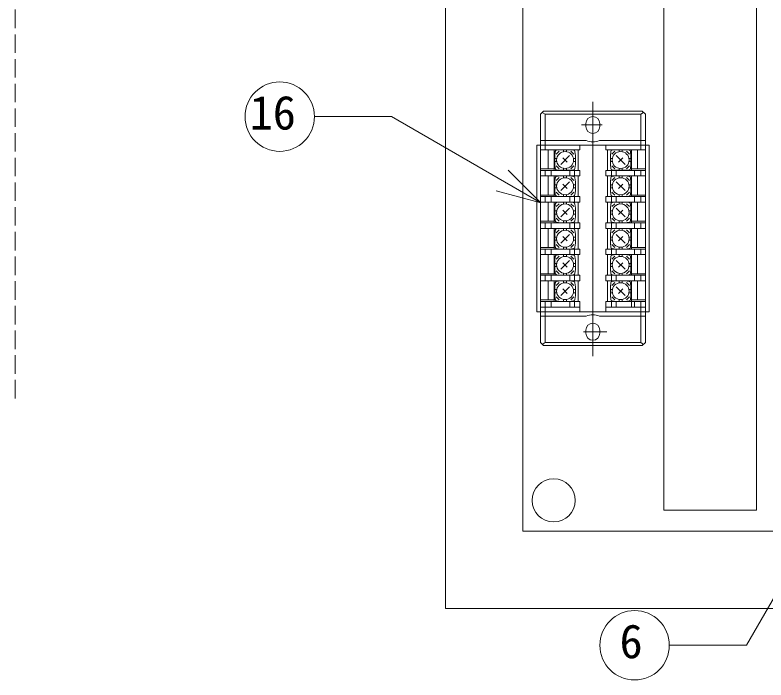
# Model space of a CAD drawing. Units: millimetres, scale not verified. Extents: x -79798 to 6167, y -2774 to 2774.
# Drawn here: x -186.3 to 300.3, y -497 to -66.1 of the extents above; entities that cross this region are included whole.
import ezdxf
from ezdxf.enums import TextEntityAlignment as Align

# ---------------------------------------------------------------- set-up
doc = ezdxf.new("R2010")
doc.units = ezdxf.units.MM
doc.header["$LTSCALE"] = 4
doc.linetypes.add('DASHED3', pattern=[4, 3, -1])
for name, color, linetype, lineweight in [('0-1_WAKU', 7, 'Continuous', 18), ('0-3_moji', 7, 'Continuous', 18), ('1-0', 7, 'Continuous', 18), ('1-B_TV', 3, 'Continuous', 18), ('1-C_0', 7, 'Continuous', 18), ('1-E_ADD_LINE', 4, 'Continuous', 18)]:
    doc.layers.add(name, color=color, linetype=linetype, lineweight=lineweight)
doc.styles.add('ＭＳ ゴシック', font='')
doc.styles.get('ＭＳ ゴシック').set_extended_font_data('MS Gothic')

msp = doc.modelspace()

# ---------------------------------------------------------------- linework, layer by layer
at = {"layer": '0-1_WAKU', "linetype": 'DASHED3'}
msp.add_line((-186.31, 897.428), (-186.31, -314.6), dxfattribs=at)
at = {"layer": '0-3_moji'}
for p, q in [((57.762, -131.914), (7.762, -131.914)), ((154.496, -187.763), (57.762, -131.914)), ((154.496, -187.763), (133.283, -166.55)), ((154.496, -187.763), (125.518, -179.999)), ((344.131, -376.76), (287.693, -474.514)), ((287.693, -474.514), (237.693, -474.514))]:
    msp.add_line(p, q, dxfattribs=at)
for centre in [(-14.738, -131.914), (215.193, -474.514)]:
    msp.add_circle(centre, 22.5, dxfattribs=at)
at = {"layer": '1-0'}
for p, q in [((234.251, 687.074), (234.251, -386.984)), ((294.251, 687.074), (294.251, -386.984)), ((234.251, -386.984), (294.251, -386.984))]:
    msp.add_line(p, q, dxfattribs=at)
at = {"layer": '1-0', "color": 3}
for p, q in [((194.161, -137.323), (180.829, -137.323)), ((182.161, -271.323), (197.128, -271.323))]:
    msp.add_line(p, q, dxfattribs=at)
at = {"layer": '1-B_TV'}
for p, q in [((92.763, -450.623), (92.763, 757.377)), ((142.763, -400.623), (142.763, 699.377)), ((1042.763, -400.623), (142.763, -400.623)), ((1092.763, -450.623), (92.763, -450.623))]:
    msp.add_line(p, q, dxfattribs=at)
msp.add_circle((162.763, -380.623), 14, dxfattribs=at)
at = {"layer": '1-C_0', "color": 3}
msp.add_line((188.161, -122.323), (188.161, -287.197), dxfattribs=at)
at = {"layer": '1-E_ADD_LINE'}
for p, q in [((154.161, -130.323), (156.161, -128.323)), ((154.161, -170.323), (154.161, -130.323)), ((155.361, -129.123), (157.161, -130.323)), ((220.161, -128.323), (156.161, -128.323)), ((157.161, -153.323), (157.161, -130.323)), ((219.161, -130.323), (157.161, -130.323)), ((219.161, -130.323), (220.96, -129.123)), ((219.161, -130.323), (219.161, -153.323)), ((220.16, -128.323), (222.16, -130.323)), ((222.161, -130.323), (222.161, -278.322)), ((183.661, -138.323), (183.661, -136.323)), ((192.661, -138.323), (192.661, -136.323)), ((151.761, -258.323), (151.761, -150.323)), ((151.761, -150.323), (224.561, -150.323)), ((183.802, -147.323), (154.161, -147.323)), ((198.161, -150.323), (178.161, -150.323)), ((179.761, -153.323), (179.761, -150.323)), ((222.161, -147.323), (192.52, -147.323)), ((196.561, -150.323), (196.561, -153.323)), ((224.561, -258.323), (224.561, -150.323)), ((179.761, -153.323), (154.161, -153.323)), ((159.161, -165.723), (159.161, -153.323)), ((163.161, -166.723), (163.161, -153.323)), ((163.485, -157.223), (163.794, -154.535)), ((166.392, -154.316), (164.454, -156.254)), ((164.673, -153.656), (167.361, -153.347)), ((172.961, -153.347), (167.361, -153.347)), ((169.161, -154.614), (169.161, -153.347)), ((171.161, -154.614), (171.161, -153.347)), ((175.648, -153.656), (172.961, -153.347)), ((173.93, -154.316), (175.868, -156.254)), ((176.837, -157.223), (176.528, -154.535)), ((178.661, -153.323), (178.661, -166.723)), ((222.161, -153.323), (196.561, -153.323)), ((197.661, -153.323), (197.661, -166.723)), ((199.794, -154.535), (199.485, -157.223)), ((200.454, -156.254), (202.392, -154.316)), ((203.361, -153.347), (200.673, -153.656)), ((208.961, -153.347), (203.361, -153.347)), ((205.161, -153.347), (205.161, -154.614)), ((207.161, -153.347), (207.161, -154.614)), ((208.961, -153.347), (211.648, -153.656)), ((211.868, -156.254), (209.93, -154.316)), ((212.527, -154.535), (212.837, -157.223)), ((213.161, -153.323), (213.161, -166.723)), ((217.161, -153.323), (217.161, -165.723)), ((163.485, -162.823), (163.485, -157.223)), ((164.752, -159.023), (163.485, -159.023)), ((167.332, -162.851), (172.989, -157.194)), ((171.575, -161.437), (168.747, -158.608)), ((175.569, -159.023), (176.837, -159.023)), ((176.837, -162.823), (176.837, -157.223)), ((176.837, -161.023), (176.837, -159.023)), ((199.485, -157.223), (199.485, -162.823)), ((199.485, -159.023), (199.485, -161.023)), ((199.485, -159.023), (200.752, -159.023)), ((203.332, -157.194), (208.989, -162.851)), ((207.575, -158.609), (204.746, -161.437)), ((212.837, -159.023), (211.569, -159.023)), ((212.837, -157.223), (212.837, -162.823)), ((164.752, -161.023), (163.485, -161.023)), ((163.794, -165.51), (163.485, -162.823)), ((164.454, -163.792), (166.392, -165.73)), ((169.161, -165.431), (169.161, -166.699)), ((171.161, -165.431), (171.161, -166.699)), ((175.868, -163.792), (173.93, -165.73)), ((175.569, -161.023), (176.837, -161.023)), ((176.528, -165.51), (176.837, -162.823)), ((199.485, -161.023), (200.752, -161.023)), ((199.485, -162.823), (199.794, -165.51)), ((202.392, -165.73), (200.454, -163.792)), ((205.161, -166.699), (205.161, -165.431)), ((207.161, -166.699), (207.161, -165.431)), ((209.93, -165.73), (211.868, -163.792)), ((212.837, -161.023), (211.569, -161.023)), ((212.837, -162.823), (212.527, -165.51)), ((163.161, -165.723), (154.161, -165.723)), ((179.761, -166.723), (154.161, -166.723)), ((154.161, -278.323), (154.161, -170.323)), ((179.761, -170.323), (154.161, -170.323)), ((157.161, -170.323), (157.161, -166.723)), ((159.161, -182.723), (159.161, -170.323)), ((161.161, -170.323), (161.161, -166.723)), ((163.161, -183.723), (163.161, -170.323)), ((167.361, -166.699), (164.673, -166.389)), ((172.961, -166.699), (167.361, -166.699)), ((172.961, -166.699), (175.648, -166.389)), ((173.161, -170.323), (173.161, -166.723)), ((176.161, -170.323), (176.161, -166.723)), ((178.661, -170.323), (178.661, -183.723)), ((179.761, -170.323), (179.761, -166.723)), ((222.161, -166.723), (196.561, -166.723)), ((196.561, -166.723), (196.561, -170.323)), ((222.161, -170.323), (196.561, -170.323)), ((197.661, -170.323), (197.661, -183.723)), ((200.161, -166.723), (200.161, -170.323)), ((200.673, -166.389), (203.361, -166.699)), ((203.161, -166.723), (203.161, -170.323)), ((208.961, -166.699), (203.361, -166.699)), ((211.648, -166.389), (208.961, -166.699)), ((222.161, -165.723), (213.161, -165.723)), ((213.161, -170.323), (213.161, -183.723)), ((215.161, -166.723), (215.161, -170.323)), ((217.161, -170.323), (217.161, -182.723)), ((219.161, -166.723), (219.161, -170.323)), ((163.485, -174.223), (163.794, -171.535)), ((163.485, -179.823), (163.485, -174.223)), ((166.392, -171.316), (164.454, -173.254)), ((164.673, -170.656), (167.361, -170.347)), ((167.332, -179.851), (172.989, -174.194)), ((172.961, -170.347), (167.361, -170.347)), ((169.161, -171.614), (169.161, -170.347)), ((171.161, -171.614), (171.161, -170.347)), ((175.648, -170.656), (172.961, -170.347)), ((173.93, -171.316), (175.868, -173.254)), ((176.837, -174.223), (176.528, -171.535)), ((176.837, -179.823), (176.837, -174.223)), ((199.794, -171.535), (199.485, -174.223)), ((199.485, -174.223), (199.485, -179.823)), ((200.454, -173.254), (202.392, -171.316)), ((203.361, -170.347), (200.673, -170.656)), ((203.332, -174.194), (208.989, -179.851)), ((208.961, -170.347), (203.361, -170.347)), ((205.161, -170.347), (205.161, -171.614)), ((207.161, -170.347), (207.161, -171.614)), ((208.961, -170.347), (211.648, -170.656)), ((211.868, -173.254), (209.93, -171.316)), ((212.527, -171.535), (212.837, -174.223)), ((212.837, -174.223), (212.837, -179.823)), ((164.752, -176.023), (163.485, -176.023)), ((164.752, -178.023), (163.485, -178.023)), ((163.794, -182.51), (163.485, -179.823)), ((171.575, -178.437), (168.746, -175.608)), ((175.569, -176.023), (176.837, -176.023)), ((175.569, -178.023), (176.837, -178.023)), ((176.528, -182.51), (176.837, -179.823)), ((176.837, -178.023), (176.837, -176.023)), ((199.485, -176.023), (199.485, -178.023)), ((199.485, -176.023), (200.752, -176.023)), ((199.485, -178.023), (200.752, -178.023)), ((199.485, -179.823), (199.794, -182.51)), ((207.575, -175.609), (204.746, -178.437)), ((212.837, -176.023), (211.569, -176.023)), ((212.837, -178.023), (211.569, -178.023)), ((212.837, -179.823), (212.527, -182.51)), ((163.161, -182.723), (154.161, -182.723)), ((179.761, -183.723), (154.161, -183.723)), ((157.161, -187.323), (157.161, -183.723)), ((161.161, -187.323), (161.161, -183.723)), ((164.454, -180.792), (166.392, -182.73)), ((167.361, -183.699), (164.673, -183.389)), ((172.961, -183.699), (167.361, -183.699)), ((169.161, -182.431), (169.161, -183.699)), ((171.161, -182.431), (171.161, -183.699)), ((172.961, -183.699), (175.648, -183.389)), ((173.161, -187.323), (173.161, -183.723)), ((175.868, -180.792), (173.93, -182.73)), ((176.161, -187.323), (176.161, -183.723)), ((179.761, -187.323), (179.761, -183.723)), ((196.561, -183.723), (196.561, -187.323)), ((222.161, -183.723), (196.561, -183.723)), ((200.161, -183.723), (200.161, -187.323)), ((202.392, -182.73), (200.454, -180.792)), ((200.673, -183.389), (203.361, -183.699)), ((203.161, -183.723), (203.161, -187.323)), ((208.961, -183.699), (203.361, -183.699)), ((205.161, -183.699), (205.161, -182.431)), ((207.161, -183.699), (207.161, -182.431)), ((211.648, -183.389), (208.961, -183.699)), ((209.93, -182.73), (211.868, -180.792)), ((222.161, -182.723), (213.161, -182.723)), ((215.161, -183.723), (215.161, -187.323)), ((219.161, -183.723), (219.161, -187.323)), ((179.761, -187.323), (154.161, -187.323)), ((159.161, -199.723), (159.161, -187.323)), ((163.161, -200.723), (163.161, -187.323)), ((163.485, -191.223), (163.794, -188.535)), ((166.392, -188.316), (164.454, -190.254)), ((164.673, -187.656), (167.361, -187.347)), ((172.961, -187.347), (167.361, -187.347)), ((169.161, -188.614), (169.161, -187.347)), ((171.161, -188.614), (171.161, -187.347)), ((175.648, -187.656), (172.961, -187.347)), ((173.93, -188.316), (175.868, -190.254)), ((176.837, -191.223), (176.528, -188.535)), ((178.661, -187.323), (178.661, -200.723)), ((222.161, -187.323), (196.561, -187.323)), ((197.661, -187.323), (197.661, -200.723)), ((199.794, -188.535), (199.485, -191.223)), ((200.454, -190.254), (202.392, -188.316)), ((203.361, -187.347), (200.673, -187.656)), ((208.961, -187.347), (203.361, -187.347)), ((205.161, -187.347), (205.161, -188.614)), ((207.161, -187.347), (207.161, -188.614)), ((208.961, -187.347), (211.648, -187.656)), ((211.868, -190.254), (209.93, -188.316)), ((212.527, -188.535), (212.837, -191.223)), ((213.161, -187.323), (213.161, -200.723)), ((217.161, -187.323), (217.161, -199.723)), ((163.485, -196.823), (163.485, -191.223)), ((164.752, -193.023), (163.485, -193.023)), ((167.332, -196.851), (172.989, -191.194)), ((171.575, -195.437), (168.746, -192.608)), ((175.569, -193.023), (176.837, -193.023)), ((176.837, -196.823), (176.837, -191.223)), ((176.837, -195.023), (176.837, -193.023)), ((199.485, -191.223), (199.485, -196.823)), ((199.485, -193.023), (200.752, -193.023)), ((199.485, -193.023), (199.485, -195.023)), ((203.332, -191.194), (208.989, -196.851)), ((207.575, -192.608), (204.746, -195.437)), ((212.837, -193.023), (211.569, -193.023)), ((212.837, -191.223), (212.837, -196.823)), ((164.752, -195.023), (163.485, -195.023)), ((163.794, -199.51), (163.485, -196.823)), ((164.454, -197.792), (166.392, -199.73)), ((169.161, -199.431), (169.161, -200.699)), ((171.161, -199.431), (171.161, -200.699)), ((175.868, -197.792), (173.93, -199.73)), ((175.569, -195.023), (176.837, -195.023)), ((176.528, -199.51), (176.837, -196.823)), ((199.485, -195.023), (200.752, -195.023)), ((199.485, -196.823), (199.794, -199.51)), ((202.392, -199.73), (200.454, -197.792)), ((205.161, -200.699), (205.161, -199.431)), ((207.161, -200.699), (207.161, -199.431)), ((209.93, -199.73), (211.868, -197.792)), ((212.837, -195.023), (211.569, -195.023)), ((212.837, -196.823), (212.527, -199.51)), ((163.161, -199.723), (154.161, -199.723)), ((179.761, -200.723), (154.161, -200.723)), ((179.761, -204.323), (154.161, -204.323)), ((157.161, -204.323), (157.161, -200.723)), ((159.161, -216.723), (159.161, -204.323)), ((161.161, -204.323), (161.161, -200.723)), ((163.161, -217.723), (163.161, -204.323)), ((167.361, -200.699), (164.673, -200.389)), ((164.673, -204.656), (167.361, -204.347)), ((172.961, -200.699), (167.361, -200.699)), ((172.961, -204.347), (167.361, -204.347)), ((169.161, -205.614), (169.161, -204.347)), ((171.161, -205.614), (171.161, -204.347)), ((172.961, -200.699), (175.648, -200.389)), ((175.648, -204.656), (172.961, -204.347)), ((173.161, -204.323), (173.161, -200.723)), ((176.161, -204.323), (176.161, -200.723)), ((178.661, -204.323), (178.661, -217.723)), ((179.761, -204.323), (179.761, -200.723)), ((196.561, -200.723), (196.561, -204.323)), ((222.161, -200.723), (196.561, -200.723)), ((222.161, -204.323), (196.561, -204.323)), ((197.661, -204.323), (197.661, -217.723)), ((200.161, -200.723), (200.161, -204.323)), ((200.673, -200.389), (203.361, -200.699)), ((203.361, -204.347), (200.673, -204.656)), ((203.161, -200.723), (203.161, -204.323)), ((208.961, -200.699), (203.361, -200.699)), ((208.961, -204.347), (203.361, -204.347)), ((205.161, -204.347), (205.161, -205.614)), ((207.161, -204.347), (207.161, -205.614)), ((211.648, -200.389), (208.961, -200.699)), ((208.961, -204.347), (211.648, -204.656)), ((222.161, -199.723), (213.161, -199.723)), ((213.161, -204.323), (213.161, -217.723)), ((215.161, -200.723), (215.161, -204.323)), ((217.161, -204.323), (217.161, -216.723)), ((219.161, -200.723), (219.161, -204.323)), ((163.485, -208.223), (163.794, -205.535)), ((163.485, -213.823), (163.485, -208.223)), ((166.392, -205.316), (164.454, -207.254)), ((167.332, -213.851), (172.989, -208.194)), ((173.93, -205.316), (175.868, -207.254)), ((176.837, -208.223), (176.528, -205.535)), ((176.837, -213.823), (176.837, -208.223)), ((199.794, -205.535), (199.485, -208.223)), ((199.485, -208.223), (199.485, -213.823)), ((200.454, -207.254), (202.392, -205.316)), ((203.332, -208.194), (208.989, -213.851)), ((211.868, -207.254), (209.93, -205.316)), ((212.527, -205.535), (212.837, -208.223)), ((212.837, -208.223), (212.837, -213.823)), ((164.752, -210.023), (163.485, -210.023)), ((164.752, -212.023), (163.485, -212.023)), ((163.794, -216.51), (163.485, -213.823)), ((171.575, -212.437), (168.747, -209.608)), ((175.569, -210.023), (176.837, -210.023)), ((175.569, -212.023), (176.837, -212.023)), ((176.528, -216.51), (176.837, -213.823)), ((176.837, -212.023), (176.837, -210.023)), ((199.485, -210.023), (200.752, -210.023)), ((199.485, -210.023), (199.485, -212.023)), ((199.485, -212.023), (200.752, -212.023)), ((199.485, -213.823), (199.794, -216.51)), ((207.575, -209.608), (204.746, -212.437)), ((212.837, -210.023), (211.569, -210.023)), ((212.837, -212.023), (211.569, -212.023)), ((212.837, -213.823), (212.527, -216.51)), ((163.161, -216.723), (154.161, -216.723)), ((179.761, -217.723), (154.161, -217.723)), ((157.161, -221.323), (157.161, -217.723)), ((161.161, -221.323), (161.161, -217.723)), ((164.454, -214.792), (166.392, -216.73)), ((167.361, -217.699), (164.673, -217.389)), ((172.961, -217.699), (167.361, -217.699)), ((169.161, -216.431), (169.161, -217.699)), ((171.161, -216.431), (171.161, -217.699)), ((172.961, -217.699), (175.648, -217.389)), ((173.161, -221.323), (173.161, -217.723)), ((175.868, -214.792), (173.93, -216.73)), ((176.161, -221.323), (176.161, -217.723)), ((179.761, -221.323), (179.761, -217.723)), ((196.561, -217.723), (196.561, -221.323)), ((222.161, -217.723), (196.561, -217.723)), ((200.161, -217.723), (200.161, -221.323)), ((202.392, -216.73), (200.454, -214.792)), ((200.673, -217.389), (203.361, -217.699)), ((203.161, -217.723), (203.161, -221.323)), ((208.961, -217.699), (203.361, -217.699)), ((205.161, -217.699), (205.161, -216.431)), ((207.161, -217.699), (207.161, -216.431)), ((211.648, -217.389), (208.961, -217.699)), ((209.93, -216.73), (211.868, -214.792)), ((222.161, -216.723), (213.161, -216.723)), ((215.161, -217.723), (215.161, -221.323)), ((219.161, -217.723), (219.161, -221.323)), ((179.761, -221.323), (154.161, -221.323)), ((159.161, -233.723), (159.161, -221.323)), ((163.161, -234.723), (163.161, -221.323)), ((163.485, -225.223), (163.794, -222.535)), ((166.392, -222.316), (164.454, -224.254)), ((164.673, -221.656), (167.361, -221.347)), ((172.961, -221.347), (167.361, -221.347)), ((169.161, -222.614), (169.161, -221.347)), ((171.161, -222.614), (171.161, -221.347)), ((175.648, -221.656), (172.961, -221.347)), ((173.93, -222.316), (175.868, -224.254)), ((176.837, -225.223), (176.528, -222.535)), ((178.661, -221.323), (178.661, -234.723)), ((222.161, -221.323), (196.561, -221.323)), ((197.661, -221.323), (197.661, -234.723)), ((199.794, -222.535), (199.485, -225.223)), ((200.454, -224.254), (202.392, -222.316)), ((203.361, -221.347), (200.673, -221.656)), ((208.961, -221.347), (203.361, -221.347)), ((205.161, -221.347), (205.161, -222.614)), ((207.161, -221.347), (207.161, -222.614)), ((208.961, -221.347), (211.648, -221.656)), ((211.868, -224.254), (209.93, -222.316)), ((212.527, -222.535), (212.837, -225.223)), ((213.161, -221.323), (213.161, -234.723)), ((217.161, -221.323), (217.161, -233.723)), ((163.485, -230.823), (163.485, -225.223)), ((164.752, -227.023), (163.485, -227.023)), ((167.332, -230.851), (172.989, -225.194)), ((171.575, -229.437), (168.746, -226.608)), ((175.569, -227.023), (176.837, -227.023)), ((176.837, -230.823), (176.837, -225.223)), ((176.837, -229.023), (176.837, -227.023)), ((199.485, -225.223), (199.485, -230.823)), ((199.485, -227.023), (199.485, -229.023)), ((199.485, -227.023), (200.752, -227.023)), ((203.332, -225.194), (208.989, -230.851)), ((207.575, -226.608), (204.746, -229.437)), ((212.837, -227.023), (211.569, -227.023)), ((212.837, -225.223), (212.837, -230.823)), ((164.752, -229.023), (163.485, -229.023)), ((163.794, -233.51), (163.485, -230.823)), ((164.454, -231.792), (166.392, -233.73)), ((169.161, -233.431), (169.161, -234.699)), ((171.161, -233.431), (171.161, -234.699)), ((175.868, -231.792), (173.93, -233.73)), ((175.569, -229.023), (176.837, -229.023)), ((176.528, -233.51), (176.837, -230.823)), ((199.485, -229.023), (200.752, -229.023)), ((199.485, -230.823), (199.794, -233.51)), ((202.392, -233.73), (200.454, -231.792)), ((205.161, -234.699), (205.161, -233.431)), ((207.161, -234.699), (207.161, -233.431)), ((209.93, -233.73), (211.868, -231.792)), ((212.837, -229.023), (211.569, -229.023)), ((212.837, -230.823), (212.527, -233.51)), ((163.161, -233.723), (154.161, -233.723)), ((179.761, -234.723), (154.161, -234.723)), ((179.761, -238.323), (154.161, -238.323)), ((157.161, -238.323), (157.161, -234.723)), ((159.161, -250.723), (159.161, -238.323)), ((161.161, -238.323), (161.161, -234.723)), ((163.161, -251.723), (163.161, -238.323)), ((167.361, -234.699), (164.673, -234.389)), ((164.673, -238.656), (167.361, -238.347)), ((172.961, -234.699), (167.361, -234.699)), ((172.961, -238.347), (167.361, -238.347)), ((169.161, -239.614), (169.161, -238.347)), ((171.161, -239.614), (171.161, -238.347)), ((172.961, -234.699), (175.648, -234.389)), ((172.961, -238.347), (175.648, -238.656)), ((173.161, -238.323), (173.161, -234.723)), ((176.161, -238.323), (176.161, -234.723)), ((178.661, -238.323), (178.661, -251.723)), ((179.761, -238.323), (179.761, -234.723)), ((196.561, -234.723), (196.561, -238.323)), ((222.161, -234.723), (196.561, -234.723)), ((222.161, -238.323), (196.561, -238.323)), ((197.661, -238.323), (197.661, -251.723)), ((200.161, -234.723), (200.161, -238.323)), ((200.673, -234.389), (203.361, -234.699)), ((203.361, -238.347), (200.673, -238.656)), ((203.161, -234.723), (203.161, -238.323)), ((208.961, -234.699), (203.361, -234.699)), ((208.961, -238.347), (203.361, -238.347)), ((205.161, -238.347), (205.161, -239.614)), ((207.161, -238.347), (207.161, -239.614)), ((211.648, -234.389), (208.961, -234.699)), ((208.961, -238.347), (211.648, -238.656)), ((222.161, -233.723), (213.161, -233.723)), ((213.161, -238.323), (213.161, -255.323)), ((215.161, -234.723), (215.161, -238.323)), ((217.161, -238.323), (217.161, -250.723)), ((219.161, -234.723), (219.161, -238.323)), ((163.485, -242.223), (163.794, -239.535)), ((163.485, -247.823), (163.485, -242.223)), ((166.392, -239.316), (164.454, -241.254)), ((167.332, -247.851), (172.989, -242.194)), ((175.868, -241.254), (173.93, -239.316)), ((176.527, -239.535), (176.837, -242.223)), ((176.837, -247.823), (176.837, -242.223)), ((199.794, -239.535), (199.485, -242.223)), ((199.485, -242.223), (199.485, -247.823)), ((200.454, -241.254), (202.392, -239.316)), ((203.332, -242.194), (208.989, -247.851)), ((211.868, -241.254), (209.93, -239.316)), ((212.527, -239.535), (212.837, -242.223)), ((212.837, -242.223), (212.837, -247.823)), ((164.752, -244.023), (163.485, -244.023)), ((164.752, -246.023), (163.485, -246.023)), ((163.794, -250.51), (163.485, -247.823)), ((171.575, -246.437), (168.747, -243.609)), ((175.569, -244.023), (176.837, -244.023)), ((175.569, -246.023), (176.837, -246.023)), ((176.837, -247.823), (176.527, -250.51)), ((199.485, -244.023), (200.752, -244.023)), ((199.485, -244.023), (199.485, -246.023)), ((199.485, -246.023), (200.752, -246.023)), ((199.485, -247.823), (199.794, -250.51)), ((207.575, -243.609), (204.746, -246.437)), ((212.837, -244.023), (211.569, -244.023)), ((212.837, -246.023), (211.569, -246.023)), ((212.837, -247.823), (212.527, -250.51)), ((163.161, -250.723), (154.161, -250.723)), ((179.761, -251.723), (154.161, -251.723)), ((157.161, -278.323), (157.161, -251.723)), ((161.161, -255.323), (161.161, -251.723)), ((164.454, -248.792), (166.392, -250.73)), ((167.361, -251.699), (164.673, -251.389)), ((172.961, -251.699), (167.361, -251.699)), ((169.161, -250.431), (169.161, -251.699)), ((171.161, -250.431), (171.161, -251.699)), ((175.648, -251.389), (172.961, -251.699)), ((173.161, -255.323), (173.161, -251.723)), ((173.93, -250.73), (175.868, -248.792)), ((176.161, -255.323), (176.161, -251.723)), ((179.761, -258.323), (179.761, -251.723)), ((222.161, -251.723), (196.561, -251.723)), ((196.561, -251.723), (196.561, -258.323)), ((200.161, -251.723), (200.161, -255.323)), ((202.392, -250.73), (200.454, -248.792)), ((200.673, -251.389), (203.361, -251.699)), ((203.161, -251.723), (203.161, -255.323)), ((208.961, -251.699), (203.361, -251.699)), ((205.161, -251.699), (205.161, -250.431)), ((207.161, -251.699), (207.161, -250.431)), ((211.648, -251.389), (208.961, -251.699)), ((209.93, -250.73), (211.868, -248.792)), ((222.161, -250.723), (213.161, -250.723)), ((215.161, -251.723), (215.161, -255.323)), ((219.161, -251.723), (219.161, -278.323)), ((179.761, -255.323), (154.161, -255.323)), ((222.161, -255.323), (196.561, -255.323)), ((151.761, -258.323), (224.561, -258.323)), ((154.161, -261.323), (183.802, -261.323)), ((178.161, -258.323), (198.161, -258.323)), ((192.52, -261.323), (222.161, -261.323)), ((183.661, -272.323), (183.661, -270.323)), ((192.661, -272.323), (192.661, -270.323)), ((156.161, -280.323), (154.161, -278.323)), ((157.161, -278.323), (155.361, -279.523)), ((156.161, -280.323), (220.161, -280.323)), ((157.161, -278.323), (219.161, -278.323)), ((220.961, -279.523), (219.161, -278.323)), ((222.161, -278.323), (220.161, -280.323))]:
    msp.add_line(p, q, dxfattribs=at)
for centre in [(170.161, -160.023), (206.161, -160.023), (170.161, -177.023), (206.161, -177.023), (170.161, -194.023), (206.161, -194.023), (170.161, -211.023), (206.161, -211.023), (170.161, -228.023), (206.161, -228.023), (170.161, -245.023), (206.161, -245.023)]:
    msp.add_circle(centre, 5.5, dxfattribs=at)
for centre, radius, start, end in [((188.161, -136.323), 4.5, 359.99998, 179.99995), ((188.161, -138.323), 4.5, 180.00002, 359.99998), ((188.161, -138.323), 10, 244.15807, 295.84193), ((164.788, -154.65), 1, 96.56456, 173.43561), ((175.534, -154.65), 1, 6.56439, 83.43544), ((200.788, -154.65), 1, 96.5645, 173.43555), ((211.534, -154.65), 1, 6.56445, 83.4355), ((164.788, -165.396), 1, 186.56454, 263.43554), ((175.534, -165.396), 1, 276.56446, 353.43546), ((200.788, -165.396), 1, 186.56449, 263.43554), ((211.534, -165.396), 1, 276.56446, 353.43551), ((164.788, -171.65), 1, 96.56456, 173.43561), ((175.534, -171.65), 1, 6.56439, 83.43544), ((200.788, -171.65), 1, 96.5645, 173.43555), ((211.534, -171.65), 1, 6.56445, 83.4355), ((164.788, -182.396), 1, 186.56454, 263.43554), ((175.534, -182.396), 1, 276.56446, 353.43546), ((200.788, -182.396), 1, 186.56449, 263.43554), ((211.534, -182.396), 1, 276.56446, 353.43551), ((164.788, -188.65), 1, 96.56456, 173.43561), ((175.534, -188.65), 1, 6.56439, 83.43544), ((200.788, -188.65), 1, 96.5645, 173.43555), ((211.534, -188.65), 1, 6.56445, 83.4355), ((164.788, -199.396), 1, 186.56454, 263.43554), ((175.534, -199.396), 1, 276.56446, 353.43546), ((200.788, -199.396), 1, 186.56449, 263.43554), ((211.534, -199.396), 1, 276.56446, 353.43551), ((164.788, -205.65), 1, 96.56456, 173.43561), ((175.534, -205.65), 1, 6.56439, 83.43544), ((200.788, -205.65), 1, 96.5645, 173.43555), ((211.534, -205.65), 1, 6.56445, 83.4355), ((164.788, -216.396), 1, 186.56454, 263.43554), ((175.534, -216.396), 1, 276.56446, 353.43546), ((200.788, -216.396), 1, 186.56449, 263.43554), ((211.534, -216.396), 1, 276.56446, 353.43551), ((164.788, -222.65), 1, 96.56456, 173.43561), ((175.534, -222.65), 1, 6.56439, 83.43544), ((200.788, -222.65), 1, 96.5645, 173.43555), ((211.534, -222.65), 1, 6.56445, 83.4355), ((164.788, -233.396), 1, 186.56454, 263.43554), ((175.534, -233.396), 1, 276.56446, 353.43546), ((200.788, -233.396), 1, 186.56449, 263.43554), ((211.534, -233.396), 1, 276.56446, 353.43551), ((164.788, -239.65), 1, 96.56456, 173.43561), ((175.534, -239.65), 1, 6.56439, 83.4355), ((200.788, -239.65), 1, 96.5645, 173.43555), ((211.534, -239.65), 1, 6.56445, 83.4355), ((164.788, -250.396), 1, 186.56454, 263.43554), ((175.534, -250.396), 1, 276.56446, 353.43551), ((200.788, -250.396), 1, 186.56449, 263.43554), ((211.534, -250.396), 1, 276.56446, 353.43551), ((188.161, -270.323), 10, 64.15803, 115.8419), ((188.161, -270.323), 4.5, 359.99998, 179.99995), ((188.161, -272.323), 4.5, 180.00007, 359.99998)]:
    msp.add_arc(centre, radius, start, end, dxfattribs=at)

# ---------------------------------------------------------------- texts
at = {"layer": '0-3_moji', "style": 'ＭＳ ゴシック'}
for s, p in [('16', (-34.23, -146.914)), ('6', (205.447, -489.514))]:
    msp.add_text(s, height=21.99, dxfattribs=at).set_placement(p, align=Align.BOTTOM_LEFT)

doc.saveas('drawing.dxf')
